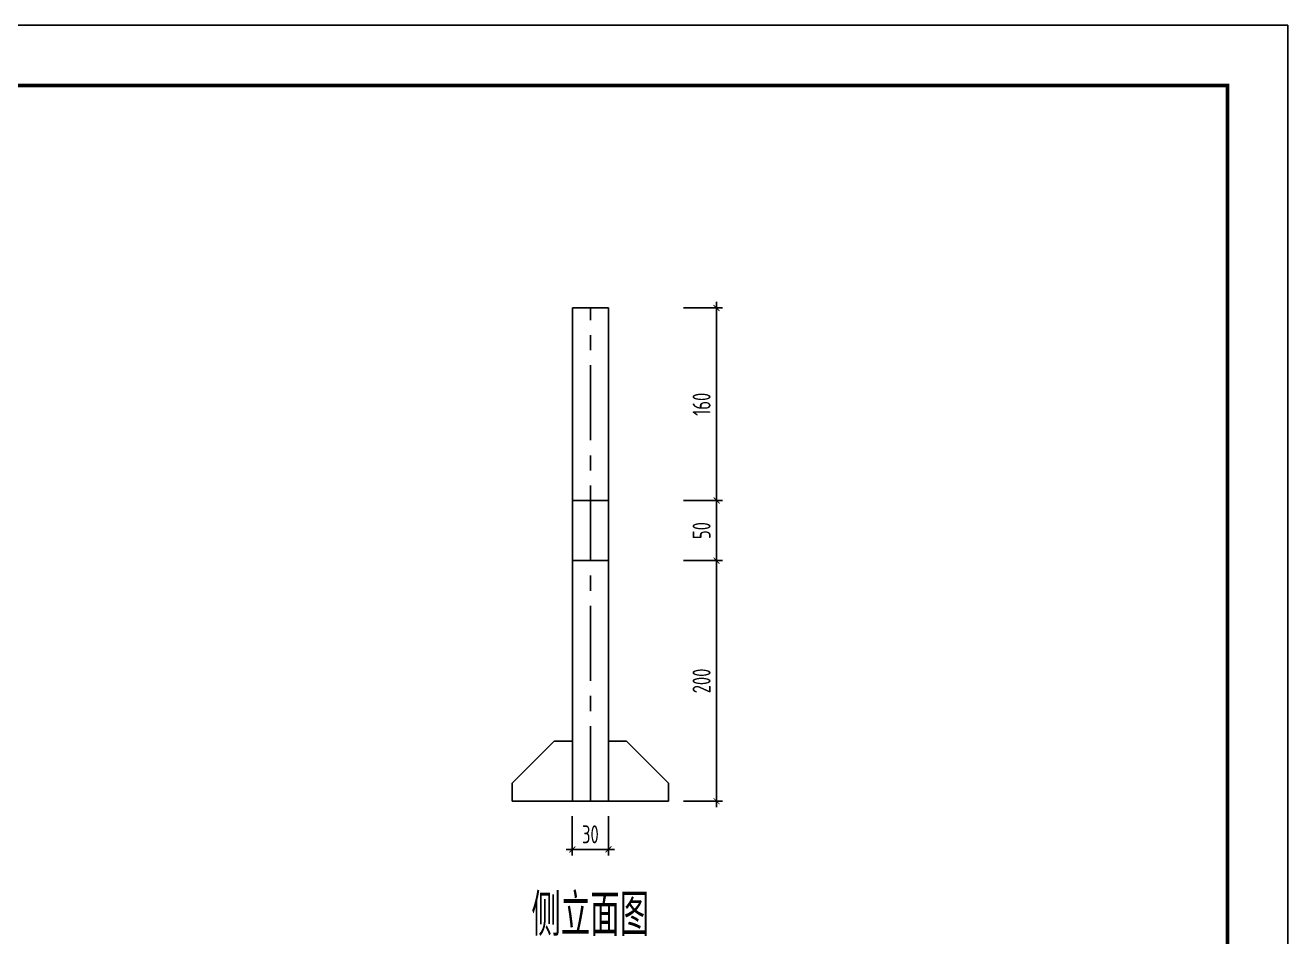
# Model space of a CAD drawing. Extents: x -129781 to 128588, y -28719 to 55661.
# Drawn here: x -108781 to -87781, y -14171 to 981 of the extents above; entities that cross this region are included whole.
import ezdxf
from ezdxf.enums import TextEntityAlignment as Align

# ---------------------------------------------------------------- set-up
doc = ezdxf.new("R2010")
doc.units = 0
doc.header["$LTSCALE"] = 1000
doc.linetypes.add('CENTER', pattern=[2, 1.25, -0.25, 0.25, -0.25])
doc.layers.get('0').update_dxf_attribs({"linetype": 'CONTINUOUS'})
doc.layers.get('Defpoints').update_dxf_attribs({"linetype": 'CONTINUOUS'})
doc.layers.add('1粗实线', color=1, linetype='CONTINUOUS', lineweight=30)
doc.layers.add('HFZT', color=5, linetype='CONTINUOUS', lineweight=15)
doc.styles.add('TSSD_Dimension', font='tssdeng.shx', dxfattribs={"width": 0.7, "bigfont": 'hztxt.shx'})
doc.styles.add('TSSD_NORM', font='tssdeng.shx', dxfattribs={"width": 0.7, "bigfont": 'hztxt.shx'})
doc.dimstyles.new('TSSD_100_100', dxfattribs={"dimtxt": 300, "dimasz": 100, "dimexe": 100, "dimexo": 250, "dimgap": 100, "dimtad": 1, "dimdec": 0, "dimzin": 0, "dimdsep": 46, "dimtxsty": 'TSSD_Dimension', "dimblk": 'ARCHTICK', "dimblk1": 'ARCHTICK', "dimblk2": 'ARCHTICK', "dimcen": 0, "dimdle": 100, "dimclrt": 7, "dimadec": 0, "dimazin": 0, "dimtfac": 1, "dimtdec": 0, "dimtix": 1, "dimtmove": 2, "dimatfit": 3, "dimfxl": 1, "dimtolj": 1, "dimtzin": 0, "dimarcsym": 0})

# ---------------------------------------------------------------- blocks, each defined once
blk = doc.blocks.new('DETK')
at = {"color": 7, "linetype": 'Continuous'}
blk.add_lwpolyline([(0, 0), (0, 29700), (42000, 29700), (42000, 0), (0, 0)], dxfattribs=at)
at = {"layer": '1粗实线', "color": 7, "linetype": 'Continuous', "const_width": 60}
blk.add_lwpolyline([(2500, 1000), (2500, 28700), (41000, 28700), (41000, 1000), (2500, 1000)], dxfattribs=at)
at = {"layer": 'HFZT', "color": 2, "style": 'TSSD_NORM', "width": 0.7}
for tag, height, p in [('比例尺', 250, (40275, 3100)), ('图号', 250, (37501, 1700)), ('日期', 250, (40275, 1700)), ('图名', 400, (31926, 1425))]:
    blk.add_attdef(tag, text='', height=height, dxfattribs=at).set_placement(p, align=Align.MIDDLE)
blk = doc.blocks.new('_ArchTick')
at = {"color": 0, "linetype": 'ByBlock', "const_width": 0.15}
blk.add_lwpolyline([(-0.5, -0.5), (0.5, 0.5)], dxfattribs=at)
blk = doc.blocks.new('*D298')
at = {"color": 0, "lineweight": -2, "transparency": 16777216}
for p, q in [((-99681, -12169), (-99681, -12819)), ((-99081, -12169), (-99081, -12819)), ((-99781, -12719), (-98981, -12719))]:
    blk.add_line(p, q, dxfattribs=at)
at = {"layer": 'Defpoints', "color": 0, "transparency": 16777216}
for p in [(-99681, -11919), (-99081, -11919), (-99081, -12719)]:
    blk.add_point(p, dxfattribs=at)
at = {"color": 0, "lineweight": -2, "transparency": 16777216, "xscale": 100, "yscale": 100, "zscale": 100, "rotation": 180}
blk.add_blockref('_ArchTick', (-99681, -12719), dxfattribs=at)
at = {"color": 0, "lineweight": -2, "transparency": 16777216, "xscale": 100, "yscale": 100, "zscale": 100}
blk.add_blockref('_ArchTick', (-99081, -12719), dxfattribs=at)
at = {"color": 7, "transparency": 16777216, "insert": (-99381, -12469), "char_height": 300, "attachment_point": 5, "style": 'TSSD_Dimension'}
blk.add_mtext('\\A1;30', dxfattribs=at)
blk = doc.blocks.new('*D299')
at = {"color": 0, "lineweight": -2, "transparency": 16777216}
for p, q in [((-97831, -7919), (-97181, -7919)), ((-97281, -12019), (-97281, -7819)), ((-97831, -11919), (-97181, -11919))]:
    blk.add_line(p, q, dxfattribs=at)
at = {"layer": 'Defpoints', "color": 0, "transparency": 16777216}
for p in [(-98081, -7919), (-97281, -7919), (-98081, -11919)]:
    blk.add_point(p, dxfattribs=at)
at = {"color": 0, "lineweight": -2, "transparency": 16777216, "xscale": 100, "yscale": 100, "zscale": 100}
for p, rotation in [((-97281, -7919), 90), ((-97281, -11919), 270)]:
    blk.add_blockref('_ArchTick', p, dxfattribs=dict(at, rotation=rotation))
at = {"color": 7, "transparency": 16777216, "insert": (-97531, -9919), "char_height": 300, "attachment_point": 5, "rotation": 90, "style": 'TSSD_Dimension'}
blk.add_mtext('\\A1;200', dxfattribs=at)
blk = doc.blocks.new('*D300')
at = {"color": 0, "lineweight": -2, "transparency": 16777216}
for p, q in [((-97831, -6919), (-97181, -6919)), ((-97281, -8019), (-97281, -6819)), ((-97831, -7919), (-97181, -7919))]:
    blk.add_line(p, q, dxfattribs=at)
at = {"layer": 'Defpoints', "color": 0, "transparency": 16777216}
for p in [(-98081, -6919), (-97281, -6919), (-98081, -7919)]:
    blk.add_point(p, dxfattribs=at)
at = {"color": 0, "lineweight": -2, "transparency": 16777216, "xscale": 100, "yscale": 100, "zscale": 100}
for p, rotation in [((-97281, -6919), 90), ((-97281, -7919), 270)]:
    blk.add_blockref('_ArchTick', p, dxfattribs=dict(at, rotation=rotation))
at = {"color": 7, "transparency": 16777216, "insert": (-97531, -7419), "char_height": 300, "attachment_point": 5, "rotation": 90, "style": 'TSSD_Dimension'}
blk.add_mtext('\\A1;50', dxfattribs=at)
blk = doc.blocks.new('*D301')
at = {"color": 0, "lineweight": -2, "transparency": 16777216}
for p, q in [((-97831, -3719), (-97181, -3719)), ((-97281, -7019), (-97281, -3619)), ((-97831, -6919), (-97181, -6919))]:
    blk.add_line(p, q, dxfattribs=at)
at = {"layer": 'Defpoints', "color": 0, "transparency": 16777216}
for p in [(-98081, -3719), (-97281, -3719), (-98081, -6919)]:
    blk.add_point(p, dxfattribs=at)
at = {"color": 0, "lineweight": -2, "transparency": 16777216, "xscale": 100, "yscale": 100, "zscale": 100}
for p, rotation in [((-97281, -3719), 90), ((-97281, -6919), 270)]:
    blk.add_blockref('_ArchTick', p, dxfattribs=dict(at, rotation=rotation))
at = {"color": 7, "transparency": 16777216, "insert": (-97531, -5319), "char_height": 300, "attachment_point": 5, "rotation": 90, "style": 'TSSD_Dimension'}
blk.add_mtext('\\A1;160', dxfattribs=at)

msp = doc.modelspace()

# ---------------------------------------------------------------- linework, layer by layer
for p, q in [((-99680.88079, -11918.76504), (-99680.88079, -3718.76504)), ((-99680.88079, -3718.76504), (-99080.88079, -3718.76504)), ((-99080.88079, -11918.76504), (-99080.88079, -3718.76504)), ((-99680.88079, -6918.76504), (-99080.88079, -6918.76504)), ((-99680.88079, -7918.76504), (-99080.88079, -7918.76504)), ((-100680.88079, -11618.76504), (-99980.88079, -10918.76504)), ((-99980.88079, -10918.76504), (-99680.88079, -10918.76504)), ((-99080.88079, -10918.76504), (-98780.88079, -10918.76504)), ((-98780.88079, -10918.76504), (-98080.88079, -11618.76504)), ((-100680.88079, -11918.76504), (-100680.88079, -11618.76504)), ((-98080.88079, -11618.76504), (-98080.88079, -11918.76504)), ((-100680.88079, -11918.76504), (-99680.88079, -11918.76504)), ((-99680.88079, -11918.76504), (-99080.88079, -11918.76504)), ((-99080.88079, -11918.76504), (-98080.88079, -11918.76504))]:
    msp.add_line(p, q)
at = {"linetype": 'CENTER'}
msp.add_line((-99380.88079, -11918.76504), (-99380.88079, -3718.76504), dxfattribs=at)

# ---------------------------------------------------------------- block references
msp.add_blockref('DETK', (-129780.88079, -28718.76504))

# ---------------------------------------------------------------- texts
at = {"style": 'TSSD_NORM', "width": 0.7}
msp.add_text('侧立面图', height=700, dxfattribs=at).set_placement((-100361.88079, -14158.76504))

# ---------------------------------------------------------------- dimensions: what is measured, and where the dimension line sits
for p1, p2, text, picture, middle in [((-98080.88079, -6918.76504), (-98080.88079, -3718.76504), '160', '*D301', (-97530.88079, -5318.76504)), ((-98080.88079, -7918.76504), (-98080.88079, -6918.76504), '50', '*D300', (-97530.88079, -7418.76504)), ((-98080.88079, -11918.76504), (-98080.88079, -7918.76504), '200', '*D299', (-97530.88079, -9918.76504)), ((-99680.88079, -11918.76504), (-99080.88079, -11918.76504), '30', '*D298', (-99380.88079, -12468.76504))]:
    dim = msp.add_aligned_dim(p1=p1, p2=p2, distance=-800, text=text, dimstyle='TSSD_100_100')
    dim.commit()
    dim.dimension.update_dxf_attribs({"geometry": picture, "text_midpoint": middle})

doc.saveas('drawing.dxf')
